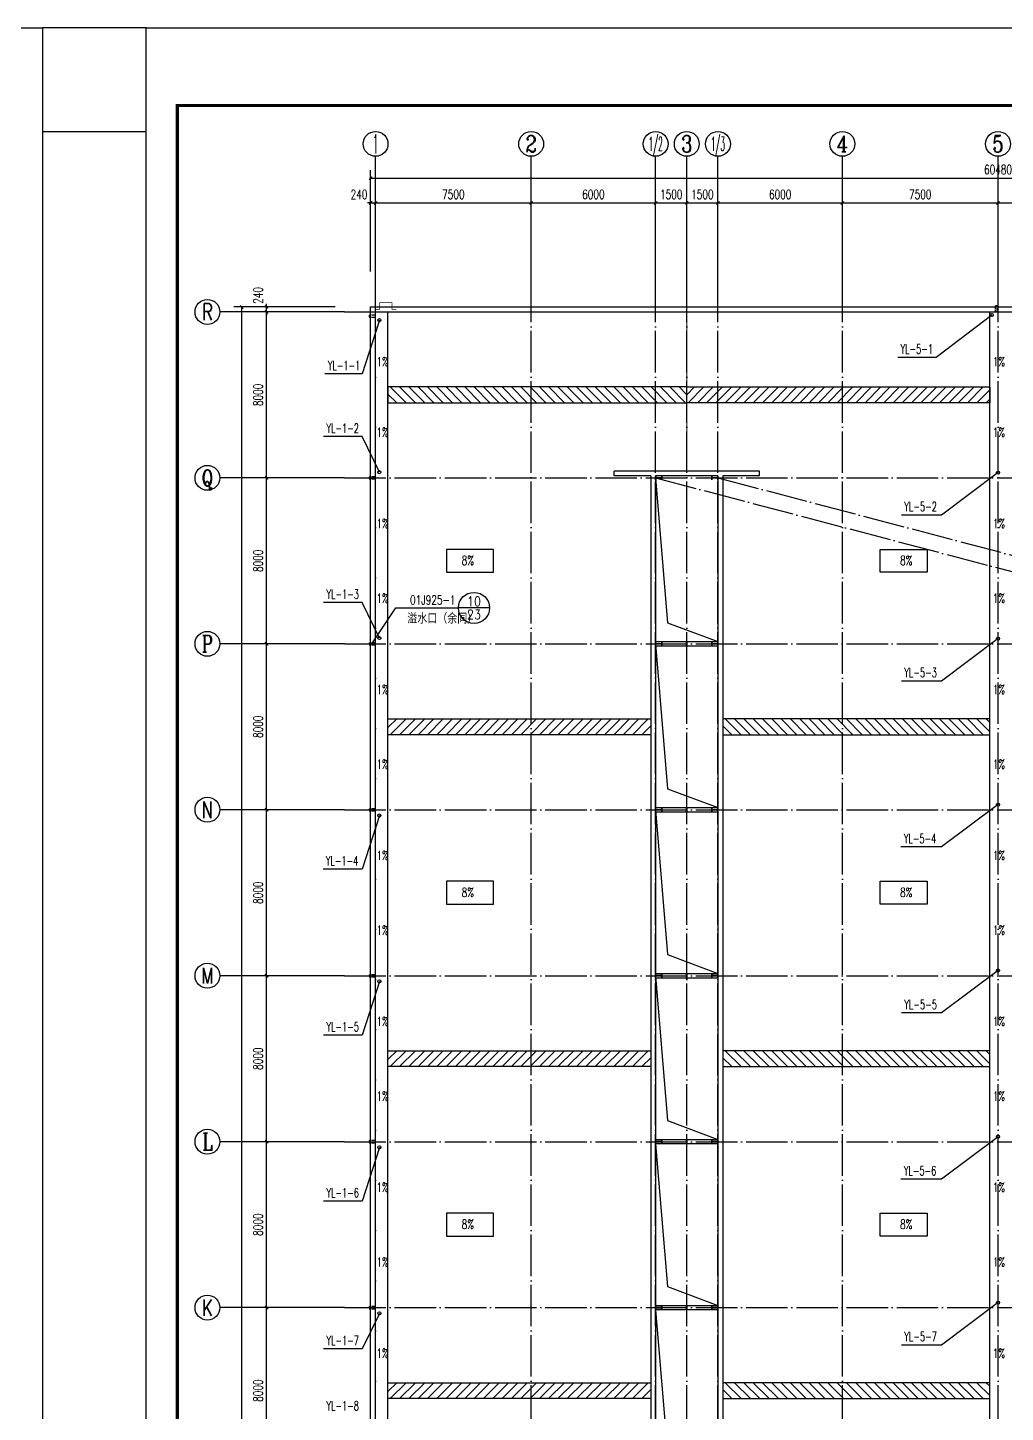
# Model space of a CAD drawing. Extents: x 14033796 to 29392202, y -1365078 to -465345.
# Drawn here: x 14863904 to 14911015, y -639688 to -572943 of the extents above; entities that cross this region are included whole.
import ezdxf
from ezdxf.enums import TextEntityAlignment as Align

# ---------------------------------------------------------------- set-up
doc = ezdxf.new("R2010")
doc.units = 0
doc.header["$LTSCALE"] = 1000
doc.header["$MEASUREMENT"] = 0
doc.linetypes.add('DASH', pattern=[0.35, 0.25, -0.1])
doc.linetypes.add('DOTE', pattern=[2.42, 2, -0.2, 0.02, -0.2])
for name, color, linetype in [('AXIS', 3, 'Continuous'), ('AXIS_TEXT', 7, 'Continuous'), ('COLUMN', 2, 'Continuous'), ('DIM_IDEN', 3, 'Continuous'), ('DIM_SYMB', 3, 'Continuous'), ('DIM_雨水', 3, 'Continuous'), ('DOTE', 8, 'DOTE'), ('PUB_DIM', 3, 'Continuous'), ('PUB_TEXT', 7, 'Continuous'), ('TK', 4, 'Continuous'), ('TWT_TEXT', 7, 'Continuous'), ('VPIPE-雨水', 4, 'Continuous'), ('WALL-PARAPET', 6, 'Continuous'), ('采光带', 4, 'Continuous')]:
    doc.layers.add(name, color=color, linetype=linetype)
doc.styles.add('_TCH_AXIS', font='COMPLEX', dxfattribs={"bigfont": 'GBCBIG'})
doc.styles.add('_TCH_DIM', font='SIMPLEX', dxfattribs={"bigfont": 'GBCBIG'})
doc.styles.add('_TCH_DIM_T3', font='SIMPLEX', dxfattribs={"width": 0.705882, "bigfont": 'GBCBIG'})
doc.styles.add('_TCH_LABEL', font='COMPLEX', dxfattribs={"bigfont": 'GBCBIG'})
doc.styles.add('_TWT_SERIAL', font='COMPLEX', dxfattribs={"width": 0.8, "height": 3, "bigfont": 'HZTXT'})
doc.styles.add('COMPLEX', font='COMPLEX')
doc.dimstyles.new('_TCH_ARCH&&150', dxfattribs={"dimtxt": 446.25, "dimasz": 150, "dimexe": 375, "dimexo": 450, "dimgap": 189.375, "dimtad": 1, "dimdec": 0, "dimzin": 0, "dimdsep": 46, "dimtxsty": '_TCH_DIM_T3', "dimblk": 'ARCHTICK', "dimcen": 0.09, "dimclrt": 7, "dimazin": 2, "dimtfac": 1, "dimtdec": 0, "dimtix": 1, "dimtmove": 2, "dimatfit": 3, "dimfxl": 0, "dimtolj": 1, "dimtzin": 0, "dimarcsym": 0})

# ---------------------------------------------------------------- blocks, each defined once
blk = doc.blocks.new('A$C0FCD69EC')
at = {"layer": 'COLUMN'}
blk.add_hatch(color=256, dxfattribs=at).paths.add_polyline_path([(300, 180), (294, 180), (294, 94), (6, 94), (6, 180), (0, 180), (0, 0), (6, 0), (6, 86), (294, 86), (294, 0), (300, 0)])
blk.add_lwpolyline([(300, 0), (294, 0), (294, 86), (6, 86), (6, 0), (0, 0), (0, 180), (6, 180), (6, 94), (294, 94), (294, 180), (300, 180)], close=True, dxfattribs=at)
blk = doc.blocks.new('A$C22C4548D')
blk.add_line((0, 10), (300, 10))
blk.add_lwpolyline([(30, 20), (270, 20), (270, 0), (30, 0)], close=True)
blk = doc.blocks.new('GeYuanFrame_33522378', base_point=(20.09, 4.53))
at = {"layer": 'TK'}
blk.add_lwpolyline([(20.09, 4.53), (20.09, 598.53), (1071.09, 598.53), (1071.09, 4.53)], close=True, dxfattribs=at)
blk = doc.blocks.new('GeYuanFrame_17141813', base_point=(20.09, 4.53))
at = {"layer": 'TK'}
blk.add_lwpolyline([(20.09, 4.53), (20.09, 598.53), (1071.09, 598.53), (1071.09, 4.53)], close=True, dxfattribs=at)
at = {"layer": 'TK', "const_width": 1}
blk.add_lwpolyline([(45.09, 588.53), (1061.09, 588.53), (1061.09, 14.53), (45.09, 14.53)], close=True, dxfattribs=at)
blk = doc.blocks.new('_AXISO')
blk.add_circle((0, 0), 0.5)
at = {"layer": 'AXIS_TEXT', "style": 'COMPLEX', "width": 1.041667}
blk.add_attdef('A', text='', height=0.56, dxfattribs=at).set_placement((-0.25, -0.28), (0.25, -0.28), align=Align.FIT)
blk = doc.blocks.new('_ArchTick')
at = {"color": 0, "linetype": 'ByBlock', "const_width": 0.4}
blk.add_lwpolyline([(-0.5, -0.5), (0.5, 0.5)], dxfattribs=at)
blk = doc.blocks.new('*D179')
at = {"layer": 'AXIS', "color": 0, "lineweight": -2}
for p, q in [((14880426, -584693), (14880426, -579818)), ((14940906, -584693), (14940906, -579818)), ((14880426, -580193), (14940906, -580193))]:
    blk.add_line(p, q, dxfattribs=at)
at = {"layer": 'Defpoints', "color": 0}
for p in [(14940906, -580193), (14880426, -585143), (14940906, -585143)]:
    blk.add_point(p, dxfattribs=at)
at = {"layer": 'AXIS', "color": 0, "lineweight": -2, "xscale": 150, "yscale": 150, "zscale": 150, "rotation": 180}
blk.add_blockref('_ArchTick', (14880426, -580193), dxfattribs=at)
at = {"layer": 'AXIS', "color": 0, "lineweight": -2, "xscale": 150, "yscale": 150, "zscale": 150}
blk.add_blockref('_ArchTick', (14940906, -580193), dxfattribs=at)
at = {"layer": 'AXIS', "color": 7, "insert": (14910666, -579780), "char_height": 446.2, "attachment_point": 5, "style": '_TCH_DIM_T3'}
blk.add_mtext('\\A1;60480', dxfattribs=at)
blk = doc.blocks.new('*D180')
at = {"layer": 'AXIS', "color": 0, "lineweight": -2}
for p, q in [((14880426, -584693), (14880426, -581018)), ((14880666, -584693), (14880666, -581018)), ((14880426, -581393), (14880276, -581393)), ((14880426, -581393), (14880666, -581393)), ((14880666, -581393), (14880816, -581393))]:
    blk.add_line(p, q, dxfattribs=at)
at = {"layer": 'Defpoints', "color": 0}
for p in [(14880666, -581393), (14880426, -585143), (14880666, -585143)]:
    blk.add_point(p, dxfattribs=at)
at = {"layer": 'AXIS', "color": 0, "lineweight": -2, "xscale": 150, "yscale": 150, "zscale": 150}
blk.add_blockref('_ArchTick', (14880426, -581393), dxfattribs=at)
at = {"layer": 'AXIS', "color": 0, "lineweight": -2, "xscale": 150, "yscale": 150, "zscale": 150, "rotation": 180}
blk.add_blockref('_ArchTick', (14880666, -581393), dxfattribs=at)
at = {"layer": 'AXIS', "color": 7, "insert": (14879871, -580980), "char_height": 446.2, "attachment_point": 5, "style": '_TCH_DIM_T3'}
blk.add_mtext('\\A1;240', dxfattribs=at)
blk = doc.blocks.new('*D181')
at = {"layer": 'AXIS', "color": 0, "lineweight": -2}
for p, q in [((14880666, -584693), (14880666, -581018)), ((14888166, -584693), (14888166, -581018)), ((14880666, -581393), (14888166, -581393))]:
    blk.add_line(p, q, dxfattribs=at)
at = {"layer": 'Defpoints', "color": 0}
for p in [(14888166, -581393), (14880666, -585143), (14888166, -585143)]:
    blk.add_point(p, dxfattribs=at)
at = {"layer": 'AXIS', "color": 0, "lineweight": -2, "xscale": 150, "yscale": 150, "zscale": 150, "rotation": 180}
blk.add_blockref('_ArchTick', (14880666, -581393), dxfattribs=at)
at = {"layer": 'AXIS', "color": 0, "lineweight": -2, "xscale": 150, "yscale": 150, "zscale": 150}
blk.add_blockref('_ArchTick', (14888166, -581393), dxfattribs=at)
at = {"layer": 'AXIS', "color": 7, "insert": (14884416, -580980), "char_height": 446.2, "attachment_point": 5, "style": '_TCH_DIM_T3'}
blk.add_mtext('\\A1;7500', dxfattribs=at)
blk = doc.blocks.new('*D182')
at = {"layer": 'AXIS', "color": 0, "lineweight": -2}
for p, q in [((14888166, -584693), (14888166, -581018)), ((14894166, -584693), (14894166, -581018)), ((14888166, -581393), (14894166, -581393))]:
    blk.add_line(p, q, dxfattribs=at)
at = {"layer": 'Defpoints', "color": 0}
for p in [(14894166, -581393), (14888166, -585143), (14894166, -585143)]:
    blk.add_point(p, dxfattribs=at)
at = {"layer": 'AXIS', "color": 0, "lineweight": -2, "xscale": 150, "yscale": 150, "zscale": 150, "rotation": 180}
blk.add_blockref('_ArchTick', (14888166, -581393), dxfattribs=at)
at = {"layer": 'AXIS', "color": 0, "lineweight": -2, "xscale": 150, "yscale": 150, "zscale": 150}
blk.add_blockref('_ArchTick', (14894166, -581393), dxfattribs=at)
at = {"layer": 'AXIS', "color": 7, "insert": (14891166, -580980), "char_height": 446.2, "attachment_point": 5, "style": '_TCH_DIM_T3'}
blk.add_mtext('\\A1;6000', dxfattribs=at)
blk = doc.blocks.new('*D183')
at = {"layer": 'AXIS', "color": 0, "lineweight": -2}
for p, q in [((14894166, -584693), (14894166, -581018)), ((14895666, -584693), (14895666, -581018)), ((14894166, -581393), (14895666, -581393))]:
    blk.add_line(p, q, dxfattribs=at)
at = {"layer": 'Defpoints', "color": 0}
for p in [(14895666, -581393), (14894166, -585143), (14895666, -585143)]:
    blk.add_point(p, dxfattribs=at)
at = {"layer": 'AXIS', "color": 0, "lineweight": -2, "xscale": 150, "yscale": 150, "zscale": 150, "rotation": 180}
blk.add_blockref('_ArchTick', (14894166, -581393), dxfattribs=at)
at = {"layer": 'AXIS', "color": 0, "lineweight": -2, "xscale": 150, "yscale": 150, "zscale": 150}
blk.add_blockref('_ArchTick', (14895666, -581393), dxfattribs=at)
at = {"layer": 'AXIS', "color": 7, "insert": (14894916, -580980), "char_height": 446.2, "attachment_point": 5, "style": '_TCH_DIM_T3'}
blk.add_mtext('\\A1;1500', dxfattribs=at)
blk = doc.blocks.new('*D184')
at = {"layer": 'AXIS', "color": 0, "lineweight": -2}
for p, q in [((14895666, -584693), (14895666, -581018)), ((14897166, -584693), (14897166, -581018)), ((14895666, -581393), (14897166, -581393))]:
    blk.add_line(p, q, dxfattribs=at)
at = {"layer": 'Defpoints', "color": 0}
for p in [(14897166, -581393), (14895666, -585143), (14897166, -585143)]:
    blk.add_point(p, dxfattribs=at)
at = {"layer": 'AXIS', "color": 0, "lineweight": -2, "xscale": 150, "yscale": 150, "zscale": 150, "rotation": 180}
blk.add_blockref('_ArchTick', (14895666, -581393), dxfattribs=at)
at = {"layer": 'AXIS', "color": 0, "lineweight": -2, "xscale": 150, "yscale": 150, "zscale": 150}
blk.add_blockref('_ArchTick', (14897166, -581393), dxfattribs=at)
at = {"layer": 'AXIS', "color": 7, "insert": (14896416, -580980), "char_height": 446.2, "attachment_point": 5, "style": '_TCH_DIM_T3'}
blk.add_mtext('\\A1;1500', dxfattribs=at)
blk = doc.blocks.new('*D185')
at = {"layer": 'AXIS', "color": 0, "lineweight": -2}
for p, q in [((14897166, -584693), (14897166, -581018)), ((14903166, -584693), (14903166, -581018)), ((14897166, -581393), (14903166, -581393))]:
    blk.add_line(p, q, dxfattribs=at)
at = {"layer": 'Defpoints', "color": 0}
for p in [(14903166, -581393), (14897166, -585143), (14903166, -585143)]:
    blk.add_point(p, dxfattribs=at)
at = {"layer": 'AXIS', "color": 0, "lineweight": -2, "xscale": 150, "yscale": 150, "zscale": 150, "rotation": 180}
blk.add_blockref('_ArchTick', (14897166, -581393), dxfattribs=at)
at = {"layer": 'AXIS', "color": 0, "lineweight": -2, "xscale": 150, "yscale": 150, "zscale": 150}
blk.add_blockref('_ArchTick', (14903166, -581393), dxfattribs=at)
at = {"layer": 'AXIS', "color": 7, "insert": (14900166, -580980), "char_height": 446.2, "attachment_point": 5, "style": '_TCH_DIM_T3'}
blk.add_mtext('\\A1;6000', dxfattribs=at)
blk = doc.blocks.new('*D186')
at = {"layer": 'AXIS', "color": 0, "lineweight": -2}
for p, q in [((14903166, -584693), (14903166, -581018)), ((14910666, -584693), (14910666, -581018)), ((14903166, -581393), (14910666, -581393))]:
    blk.add_line(p, q, dxfattribs=at)
at = {"layer": 'Defpoints', "color": 0}
for p in [(14910666, -581393), (14903166, -585143), (14910666, -585143)]:
    blk.add_point(p, dxfattribs=at)
at = {"layer": 'AXIS', "color": 0, "lineweight": -2, "xscale": 150, "yscale": 150, "zscale": 150, "rotation": 180}
blk.add_blockref('_ArchTick', (14903166, -581393), dxfattribs=at)
at = {"layer": 'AXIS', "color": 0, "lineweight": -2, "xscale": 150, "yscale": 150, "zscale": 150}
blk.add_blockref('_ArchTick', (14910666, -581393), dxfattribs=at)
at = {"layer": 'AXIS', "color": 7, "insert": (14906916, -580980), "char_height": 446.2, "attachment_point": 5, "style": '_TCH_DIM_T3'}
blk.add_mtext('\\A1;7500', dxfattribs=at)
blk = doc.blocks.new('*D187')
at = {"layer": 'AXIS', "color": 0, "lineweight": -2}
for p, q in [((14910666, -584693), (14910666, -581018)), ((14918166, -584693), (14918166, -581018)), ((14910666, -581393), (14918166, -581393))]:
    blk.add_line(p, q, dxfattribs=at)
at = {"layer": 'Defpoints', "color": 0}
for p in [(14918166, -581393), (14910666, -585143), (14918166, -585143)]:
    blk.add_point(p, dxfattribs=at)
at = {"layer": 'AXIS', "color": 0, "lineweight": -2, "xscale": 150, "yscale": 150, "zscale": 150, "rotation": 180}
blk.add_blockref('_ArchTick', (14910666, -581393), dxfattribs=at)
at = {"layer": 'AXIS', "color": 0, "lineweight": -2, "xscale": 150, "yscale": 150, "zscale": 150}
blk.add_blockref('_ArchTick', (14918166, -581393), dxfattribs=at)
at = {"layer": 'AXIS', "color": 7, "insert": (14914416, -580980), "char_height": 446.2, "attachment_point": 5, "style": '_TCH_DIM_T3'}
blk.add_mtext('\\A1;7500', dxfattribs=at)
blk = doc.blocks.new('*D194')
at = {"layer": 'AXIS', "color": 0, "lineweight": -2}
for p, q in [((14878716, -586403), (14873841, -586403)), ((14874216, -706883), (14874216, -586403)), ((14878716, -706883), (14873841, -706883))]:
    blk.add_line(p, q, dxfattribs=at)
at = {"layer": 'Defpoints', "color": 0}
for p in [(14874216, -586403), (14879166, -586403), (14879166, -706883)]:
    blk.add_point(p, dxfattribs=at)
at = {"layer": 'AXIS', "color": 0, "lineweight": -2, "xscale": 150, "yscale": 150, "zscale": 150}
for p, rotation in [((14874216, -586403), 90), ((14874216, -706883), 270)]:
    blk.add_blockref('_ArchTick', p, dxfattribs=dict(at, rotation=rotation))
at = {"layer": 'AXIS', "color": 7, "insert": (14873804, -646643), "char_height": 446.2, "attachment_point": 5, "rotation": 90, "style": '_TCH_DIM_T3'}
blk.add_mtext('\\A1;120480', dxfattribs=at)
blk = doc.blocks.new('*D204')
at = {"layer": 'AXIS', "color": 0, "lineweight": -2}
for p, q in [((14878716, -634643), (14875041, -634643)), ((14875416, -642643), (14875416, -634643)), ((14878716, -642643), (14875041, -642643))]:
    blk.add_line(p, q, dxfattribs=at)
at = {"layer": 'Defpoints', "color": 0}
for p in [(14875416, -634643), (14879166, -634643), (14879166, -642643)]:
    blk.add_point(p, dxfattribs=at)
at = {"layer": 'AXIS', "color": 0, "lineweight": -2, "xscale": 150, "yscale": 150, "zscale": 150}
for p, rotation in [((14875416, -634643), 90), ((14875416, -642643), 270)]:
    blk.add_blockref('_ArchTick', p, dxfattribs=dict(at, rotation=rotation))
at = {"layer": 'AXIS', "color": 7, "insert": (14875004, -638643), "char_height": 446.2, "attachment_point": 5, "rotation": 90, "style": '_TCH_DIM_T3'}
blk.add_mtext('\\A1;8000', dxfattribs=at)
blk = doc.blocks.new('*D205')
at = {"layer": 'AXIS', "color": 0, "lineweight": -2}
for p, q in [((14878716, -626643), (14875041, -626643)), ((14875416, -634643), (14875416, -626643)), ((14878716, -634643), (14875041, -634643))]:
    blk.add_line(p, q, dxfattribs=at)
at = {"layer": 'Defpoints', "color": 0}
for p in [(14875416, -626643), (14879166, -626643), (14879166, -634643)]:
    blk.add_point(p, dxfattribs=at)
at = {"layer": 'AXIS', "color": 0, "lineweight": -2, "xscale": 150, "yscale": 150, "zscale": 150}
for p, rotation in [((14875416, -626643), 90), ((14875416, -634643), 270)]:
    blk.add_blockref('_ArchTick', p, dxfattribs=dict(at, rotation=rotation))
at = {"layer": 'AXIS', "color": 7, "insert": (14875004, -630643), "char_height": 446.2, "attachment_point": 5, "rotation": 90, "style": '_TCH_DIM_T3'}
blk.add_mtext('\\A1;8000', dxfattribs=at)
blk = doc.blocks.new('*D206')
at = {"layer": 'AXIS', "color": 0, "lineweight": -2}
for p, q in [((14878716, -618643), (14875041, -618643)), ((14875416, -626643), (14875416, -618643)), ((14878716, -626643), (14875041, -626643))]:
    blk.add_line(p, q, dxfattribs=at)
at = {"layer": 'Defpoints', "color": 0}
for p in [(14875416, -618643), (14879166, -618643), (14879166, -626643)]:
    blk.add_point(p, dxfattribs=at)
at = {"layer": 'AXIS', "color": 0, "lineweight": -2, "xscale": 150, "yscale": 150, "zscale": 150}
for p, rotation in [((14875416, -618643), 90), ((14875416, -626643), 270)]:
    blk.add_blockref('_ArchTick', p, dxfattribs=dict(at, rotation=rotation))
at = {"layer": 'AXIS', "color": 7, "insert": (14875004, -622643), "char_height": 446.2, "attachment_point": 5, "rotation": 90, "style": '_TCH_DIM_T3'}
blk.add_mtext('\\A1;8000', dxfattribs=at)
blk = doc.blocks.new('*D207')
at = {"layer": 'AXIS', "color": 0, "lineweight": -2}
for p, q in [((14878716, -610643), (14875041, -610643)), ((14875416, -618643), (14875416, -610643)), ((14878716, -618643), (14875041, -618643))]:
    blk.add_line(p, q, dxfattribs=at)
at = {"layer": 'Defpoints', "color": 0}
for p in [(14875416, -610643), (14879166, -610643), (14879166, -618643)]:
    blk.add_point(p, dxfattribs=at)
at = {"layer": 'AXIS', "color": 0, "lineweight": -2, "xscale": 150, "yscale": 150, "zscale": 150}
for p, rotation in [((14875416, -610643), 90), ((14875416, -618643), 270)]:
    blk.add_blockref('_ArchTick', p, dxfattribs=dict(at, rotation=rotation))
at = {"layer": 'AXIS', "color": 7, "insert": (14875004, -614643), "char_height": 446.2, "attachment_point": 5, "rotation": 90, "style": '_TCH_DIM_T3'}
blk.add_mtext('\\A1;8000', dxfattribs=at)
blk = doc.blocks.new('*D208')
at = {"layer": 'AXIS', "color": 0, "lineweight": -2}
for p, q in [((14878716, -602643), (14875041, -602643)), ((14875416, -610643), (14875416, -602643)), ((14878716, -610643), (14875041, -610643))]:
    blk.add_line(p, q, dxfattribs=at)
at = {"layer": 'Defpoints', "color": 0}
for p in [(14875416, -602643), (14879166, -602643), (14879166, -610643)]:
    blk.add_point(p, dxfattribs=at)
at = {"layer": 'AXIS', "color": 0, "lineweight": -2, "xscale": 150, "yscale": 150, "zscale": 150}
for p, rotation in [((14875416, -602643), 90), ((14875416, -610643), 270)]:
    blk.add_blockref('_ArchTick', p, dxfattribs=dict(at, rotation=rotation))
at = {"layer": 'AXIS', "color": 7, "insert": (14875004, -606643), "char_height": 446.2, "attachment_point": 5, "rotation": 90, "style": '_TCH_DIM_T3'}
blk.add_mtext('\\A1;8000', dxfattribs=at)
blk = doc.blocks.new('*D209')
at = {"layer": 'AXIS', "color": 0, "lineweight": -2}
for p, q in [((14878716, -594643), (14875041, -594643)), ((14875416, -602643), (14875416, -594643)), ((14878716, -602643), (14875041, -602643))]:
    blk.add_line(p, q, dxfattribs=at)
at = {"layer": 'Defpoints', "color": 0}
for p in [(14875416, -594643), (14879166, -594643), (14879166, -602643)]:
    blk.add_point(p, dxfattribs=at)
at = {"layer": 'AXIS', "color": 0, "lineweight": -2, "xscale": 150, "yscale": 150, "zscale": 150}
for p, rotation in [((14875416, -594643), 90), ((14875416, -602643), 270)]:
    blk.add_blockref('_ArchTick', p, dxfattribs=dict(at, rotation=rotation))
at = {"layer": 'AXIS', "color": 7, "insert": (14875004, -598643), "char_height": 446.2, "attachment_point": 5, "rotation": 90, "style": '_TCH_DIM_T3'}
blk.add_mtext('\\A1;8000', dxfattribs=at)
blk = doc.blocks.new('*D210')
at = {"layer": 'AXIS', "color": 0, "lineweight": -2}
for p, q in [((14878716, -586643), (14875041, -586643)), ((14875416, -594643), (14875416, -586643)), ((14878716, -594643), (14875041, -594643))]:
    blk.add_line(p, q, dxfattribs=at)
at = {"layer": 'Defpoints', "color": 0}
for p in [(14875416, -586643), (14879166, -586643), (14879166, -594643)]:
    blk.add_point(p, dxfattribs=at)
at = {"layer": 'AXIS', "color": 0, "lineweight": -2, "xscale": 150, "yscale": 150, "zscale": 150}
for p, rotation in [((14875416, -586643), 90), ((14875416, -594643), 270)]:
    blk.add_blockref('_ArchTick', p, dxfattribs=dict(at, rotation=rotation))
at = {"layer": 'AXIS', "color": 7, "insert": (14875004, -590643), "char_height": 446.2, "attachment_point": 5, "rotation": 90, "style": '_TCH_DIM_T3'}
blk.add_mtext('\\A1;8000', dxfattribs=at)
blk = doc.blocks.new('*D211')
at = {"layer": 'AXIS', "color": 0, "lineweight": -2}
for p, q in [((14878716, -586403), (14875041, -586403)), ((14878716, -586643), (14875041, -586643)), ((14875416, -586403), (14875416, -586253)), ((14875416, -586643), (14875416, -586403)), ((14875416, -586643), (14875416, -586793))]:
    blk.add_line(p, q, dxfattribs=at)
at = {"layer": 'Defpoints', "color": 0}
for p in [(14875416, -586403), (14879166, -586403), (14879166, -586643)]:
    blk.add_point(p, dxfattribs=at)
at = {"layer": 'AXIS', "color": 0, "lineweight": -2, "xscale": 150, "yscale": 150, "zscale": 150}
for p, rotation in [((14875416, -586403), 270), ((14875416, -586643), 90)]:
    blk.add_blockref('_ArchTick', p, dxfattribs=dict(at, rotation=rotation))
at = {"layer": 'AXIS', "color": 7, "insert": (14875004, -585848), "char_height": 446.2, "attachment_point": 5, "rotation": 90, "style": '_TCH_DIM_T3'}
blk.add_mtext('\\A1;240', dxfattribs=at)

msp = doc.modelspace()

# ---------------------------------------------------------------- hatches: boundary and pattern name
at = {"layer": '采光带'}
h = msp.add_hatch(dxfattribs=at)
h.set_pattern_fill('ANSI31', color=250, scale=200, angle=-90, style=0)
h.set_pattern_definition([(135, (14660730.7, -9637241.36), (-224.506403, -224.506403), [])])
h.paths.add_polyline_path([(14895666.1, -590262.5), (14881266.1, -590262.5), (14881266.1, -591022.5), (14895666.1, -591022.5)])
h = msp.add_hatch(dxfattribs=at)
h.set_pattern_fill('ANSI31', color=250, scale=200, angle=-90, style=0)
h.set_pattern_definition([(45, (15130601.58, -9637241.36), (224.506403, -224.506403), [])])
h.paths.add_polyline_path([(14895666.1, -590262.5), (14910266.1, -590262.5), (14910266.1, -591022.5), (14895666.1, -591022.5)])
h = msp.add_hatch(dxfattribs=at)
h.set_pattern_fill('ANSI31', color=250, scale=200, angle=-90, style=0)
h.set_pattern_definition([(225, (14660730.7, 8439956.32), (-224.506403, 224.506403), [])])
h.paths.add_polyline_path([(14893926.1, -607022.5), (14881266.1, -607022.5), (14881266.1, -606262.5), (14893926.1, -606262.5)])
h = msp.add_hatch(dxfattribs=at)
h.set_pattern_fill('ANSI31', color=250, scale=200, angle=-90, style=0)
h.set_pattern_definition([(315, (15130601.58, 8439956.32), (224.506403, 224.506403), [])])
h.paths.add_polyline_path([(14897406.1, -607022.5), (14910266.1, -607022.5), (14910266.1, -606262.5), (14897406.1, -606262.5)])
h = msp.add_hatch(dxfattribs=at)
h.set_pattern_fill('ANSI31', color=250, scale=200, angle=-90, style=0)
h.set_pattern_definition([(225, (14660730.7, 8423956.32), (-224.506403, 224.506403), [])])
h.paths.add_polyline_path([(14893926.1, -623022.5), (14881266.1, -623022.5), (14881266.1, -622262.5), (14893926.1, -622262.5)])
h = msp.add_hatch(dxfattribs=at)
h.set_pattern_fill('ANSI31', color=250, scale=200, angle=-90, style=0)
h.set_pattern_definition([(315, (15130601.58, 8423956.32), (224.506403, 224.506403), [])])
h.paths.add_polyline_path([(14897406.1, -623022.5), (14910266.1, -623022.5), (14910266.1, -622262.5), (14897406.1, -622262.5)])
h = msp.add_hatch(dxfattribs=at)
h.set_pattern_fill('ANSI31', color=250, scale=200, angle=-90, style=0)
h.set_pattern_definition([(225, (14660730.7, 8407956.32), (-224.506403, 224.506403), [])])
h.paths.add_polyline_path([(14893926.1, -639022.5), (14881266.1, -639022.5), (14881266.1, -638262.5), (14893926.1, -638262.5)])
h = msp.add_hatch(dxfattribs=at)
h.set_pattern_fill('ANSI31', color=250, scale=200, angle=-90, style=0)
h.set_pattern_definition([(315, (15130601.58, 8407956.32), (224.506403, 224.506403), [])])
h.paths.add_polyline_path([(14897406.1, -639022.5), (14910266.1, -639022.5), (14910266.1, -638262.5), (14897406.1, -638262.5)])

# ---------------------------------------------------------------- linework, layer by layer
at = {"ltscale": 0.5}
for p, q in [((14881266.1, -706642.5), (14881266.1, -586642.5)), ((14910266.1, -706642.5), (14910266.1, -586642.5))]:
    msp.add_line(p, q, dxfattribs=at)
msp.add_lwpolyline([(14864616.1, -572942.5), (14864616.1, -577942.5), (14869616.1, -577942.5), (14869616.1, -572942.5)], close=True, dxfattribs=at)
for points in [[(14880426.1, -586402.5), (14940906.1, -586402.5), (14940906.1, -706882.5), (14880426.1, -706882.5)], [(14880666.1, -586642.5), (14940666.1, -586642.5), (14940666.1, -706642.5), (14880666.1, -706642.5)], [(14884086.3, -598088.6), (14884086.3, -599196.4), (14886343.3, -599196.4), (14886343.3, -598088.6)], [(14907246, -598088.6), (14907246, -599196.4), (14904989, -599196.4), (14904989, -598088.6)], [(14897166.1, -602752.5), (14894166.1, -602752.5), (14894166.1, -602532.5), (14897166.1, -602532.5)], [(14897166.1, -610752.5), (14894166.1, -610752.5), (14894166.1, -610532.5), (14897166.1, -610532.5)], [(14884086.3, -614088.6), (14884086.3, -615196.4), (14886343.3, -615196.4), (14886343.3, -614088.6)], [(14907246, -614088.6), (14907246, -615196.4), (14904989, -615196.4), (14904989, -614088.6)], [(14897166.1, -618752.5), (14894166.1, -618752.5), (14894166.1, -618532.5), (14897166.1, -618532.5)], [(14897166.1, -626752.5), (14894166.1, -626752.5), (14894166.1, -626532.5), (14897166.1, -626532.5)], [(14884086.3, -630088.6), (14884086.3, -631196.4), (14886343.3, -631196.4), (14886343.3, -630088.6)], [(14907246, -630088.6), (14907246, -631196.4), (14904989, -631196.4), (14904989, -630088.6)], [(14897166.1, -634752.5), (14894166.1, -634752.5), (14894166.1, -634532.5), (14897166.1, -634532.5)]]:
    msp.add_lwpolyline(points, close=True)
at = {"const_width": 30}
msp.add_lwpolyline([(14880666.1, -586522.5), (14880866.1, -586522.5), (14880866.1, -586202.5), (14881466.1, -586202.5), (14881466.1, -586522.5), (14881666.1, -586522.5)], dxfattribs=at)
at = {"ltscale": 0.5, "const_width": 50}
msp.add_lwpolyline([(14895666.1, -594312.5), (14895666.1, -586642.5)], dxfattribs=at)
at = {"linetype": 'DASH', "ltscale": 0.3}
for points in [[(14910522.5, -586642.5), (14910622.5, -586642.5), (14910622.5, -586342.5), (14910522.5, -586342.5)], [(14880666.1, -586902.1), (14880666.1, -586802.1), (14880366.1, -586802.1), (14880366.1, -586902.1)], [(14880666.1, -594692.5), (14880666.1, -594592.5), (14880366.1, -594592.5), (14880366.1, -594692.5)], [(14880666.1, -602692.5), (14880666.1, -602592.5), (14880366.1, -602592.5), (14880366.1, -602692.5)], [(14880666.1, -610692.5), (14880666.1, -610592.5), (14880366.1, -610592.5), (14880366.1, -610692.5)], [(14880666.1, -618692.5), (14880666.1, -618592.5), (14880366.1, -618592.5), (14880366.1, -618692.5)], [(14880666.1, -626692.5), (14880666.1, -626592.5), (14880366.1, -626592.5), (14880366.1, -626692.5)], [(14880666.1, -634692.5), (14880666.1, -634592.5), (14880366.1, -634592.5), (14880366.1, -634692.5)]]:
    msp.add_lwpolyline(points, close=True, dxfattribs=at)
for points in [[(14894166.1, -594642.5), (14894736.8, -601626.6), (14897166.1, -602532.5)], [(14894166.1, -602642.5), (14894736.8, -609626.6), (14897166.1, -610532.5)], [(14894166.1, -610642.5), (14894736.8, -617626.6), (14897166.1, -618532.5)], [(14894166.1, -618642.5), (14894736.8, -625626.6), (14897166.1, -626532.5)], [(14894166.1, -626752.5), (14894736.8, -633626.6), (14897166.1, -634532.5)], [(14894166.1, -634752.5), (14894736.8, -641626.6), (14897166.1, -642532.5)]]:
    msp.add_lwpolyline(points)
at = {"layer": 'AXIS'}
for p, q in [((14880666.1, -585142.5), (14880666.1, -579142.5)), ((14888166.1, -585142.5), (14888166.1, -579142.5)), ((14894166.1, -585142.5), (14894166.1, -579142.5)), ((14895666.1, -585142.5), (14895666.1, -579142.5)), ((14897166.1, -585142.5), (14897166.1, -579142.5)), ((14903166.1, -585142.5), (14903166.1, -579142.5)), ((14910666.1, -585142.5), (14910666.1, -579142.5)), ((14879166.1, -586642.5), (14873166.1, -586642.5)), ((14879166.1, -594642.5), (14873166.1, -594642.5)), ((14879166.1, -602642.5), (14873166.1, -602642.5)), ((14879166.1, -610642.5), (14873166.1, -610642.5)), ((14879166.1, -618642.5), (14873166.1, -618642.5)), ((14879166.1, -626642.5), (14873166.1, -626642.5)), ((14879166.1, -634642.5), (14873166.1, -634642.5))]:
    msp.add_line(p, q, dxfattribs=at)
at = {"layer": 'DIM_IDEN', "color": 0}
for p, q in [((14880516.1, -602592.5), (14881639, -600913.5)), ((14881639, -600913.5), (14884661.4, -600913.5)), ((14886161.4, -600913.5), (14884661.4, -600913.5))]:
    msp.add_line(p, q, dxfattribs=at)
for centre, radius in [((14885411.4, -600913.5), 750), ((14880516.1, -602592.5), 0)]:
    msp.add_circle(centre, radius, dxfattribs=at)
at = {"layer": 'DIM_SYMB'}
for points in [[(14880966.1, -588660.1, 0, 0, 0), (14880966.1, -587595.2, 120, 0, 0), (14880966.1, -587145.2, 0, 0, 0)], [(14910666.1, -588660.1, 0, 0, 0), (14910666.1, -587595.2, 120, 0, 0), (14910666.1, -587145.2, 0, 0, 0)], [(14880966.1, -592824.9, 0, 0, 0), (14880966.1, -593889.8, 120, 0, 0), (14880966.1, -594339.8, 0, 0, 0)], [(14910666.1, -592824.9, 0, 0, 0), (14910666.1, -593889.8, 120, 0, 0), (14910666.1, -594339.8, 0, 0, 0)], [(14880966.1, -596460.1, 0, 0, 0), (14880966.1, -595395.2, 120, 0, 0), (14880966.1, -594945.2, 0, 0, 0)], [(14910666.1, -596460.1, 0, 0, 0), (14910666.1, -595395.2, 120, 0, 0), (14910666.1, -594945.2, 0, 0, 0)], [(14880966.1, -600824.9, 0, 0, 0), (14880966.1, -601889.8, 120, 0, 0), (14880966.1, -602339.8, 0, 0, 0)], [(14910666.1, -600824.9, 0, 0, 0), (14910666.1, -601889.8, 120, 0, 0), (14910666.1, -602339.8, 0, 0, 0)], [(14880966.1, -604460.1, 0, 0, 0), (14880966.1, -603395.2, 120, 0, 0), (14880966.1, -602945.2, 0, 0, 0)], [(14910666.1, -604460.1, 0, 0, 0), (14910666.1, -603395.2, 120, 0, 0), (14910666.1, -602945.2, 0, 0, 0)], [(14880966.1, -608824.9, 0, 0, 0), (14880966.1, -609889.8, 120, 0, 0), (14880966.1, -610339.8, 0, 0, 0)], [(14910666.1, -608824.9, 0, 0, 0), (14910666.1, -609889.8, 120, 0, 0), (14910666.1, -610339.8, 0, 0, 0)], [(14880966.1, -612460.1, 0, 0, 0), (14880966.1, -611395.2, 120, 0, 0), (14880966.1, -610945.2, 0, 0, 0)], [(14910666.1, -612460.1, 0, 0, 0), (14910666.1, -611395.2, 120, 0, 0), (14910666.1, -610945.2, 0, 0, 0)], [(14880966.1, -616824.9, 0, 0, 0), (14880966.1, -617889.8, 120, 0, 0), (14880966.1, -618339.8, 0, 0, 0)], [(14910666.1, -616824.9, 0, 0, 0), (14910666.1, -617889.8, 120, 0, 0), (14910666.1, -618339.8, 0, 0, 0)], [(14880966.1, -620460.1, 0, 0, 0), (14880966.1, -619395.2, 120, 0, 0), (14880966.1, -618945.2, 0, 0, 0)], [(14910666.1, -620460.1, 0, 0, 0), (14910666.1, -619395.2, 120, 0, 0), (14910666.1, -618945.2, 0, 0, 0)], [(14880966.1, -624824.9, 0, 0, 0), (14880966.1, -625889.8, 120, 0, 0), (14880966.1, -626339.8, 0, 0, 0)], [(14910666.1, -624824.9, 0, 0, 0), (14910666.1, -625889.8, 120, 0, 0), (14910666.1, -626339.8, 0, 0, 0)], [(14880966.1, -628460.1, 0, 0, 0), (14880966.1, -627395.2, 120, 0, 0), (14880966.1, -626945.2, 0, 0, 0)], [(14910666.1, -628460.1, 0, 0, 0), (14910666.1, -627395.2, 120, 0, 0), (14910666.1, -626945.2, 0, 0, 0)], [(14880966.1, -632824.9, 0, 0, 0), (14880966.1, -633889.8, 120, 0, 0), (14880966.1, -634339.8, 0, 0, 0)], [(14910666.1, -632824.9, 0, 0, 0), (14910666.1, -633889.8, 120, 0, 0), (14910666.1, -634339.8, 0, 0, 0)], [(14880966.1, -636460.1, 0, 0, 0), (14880966.1, -635395.2, 120, 0, 0), (14880966.1, -634945.2, 0, 0, 0)], [(14910666.1, -636460.1, 0, 0, 0), (14910666.1, -635395.2, 120, 0, 0), (14910666.1, -634945.2, 0, 0, 0)]]:
    msp.add_lwpolyline(points, format="xyseb", dxfattribs=at)
at = {"layer": 'DIM_雨水'}
for p, q in [((14880849.3, -587042.7), (14880015.3, -589631.9)), ((14910360.2, -586792.5), (14907684.9, -588836.2)), ((14907684.9, -588836.2), (14905832.2, -588836.2)), ((14880015.3, -589631.9), (14878229.6, -589631.9)), ((14880015.3, -592655.9), (14878162.6, -592655.9)), ((14880849.3, -594367.7), (14880015.3, -592655.9)), ((14910666.1, -594392.5, 3000), (14907935.7, -596436.2)), ((14907935.7, -596436.2), (14906015.7, -596436.2)), ((14880015.3, -600655.9), (14878162.6, -600655.9)), ((14880849.3, -602367.7), (14880015.3, -600655.9)), ((14910666.1, -602392.5, 3000), (14907935.7, -604436.2)), ((14907935.7, -604436.2), (14906015.7, -604436.2)), ((14910666.1, -610392.5, 3000), (14907935.7, -612436.2)), ((14880849.3, -610917.7), (14880015.3, -613506.9)), ((14907935.7, -612436.2), (14905988.7, -612436.2)), ((14880015.3, -613506.9), (14878135.7, -613506.9)), ((14910666.1, -618392.5, 3000), (14907935.7, -620436.2)), ((14880849.3, -618917.7), (14880015.3, -621506.9)), ((14907935.7, -620436.2), (14906015.7, -620436.2)), ((14880015.3, -621506.9), (14878162.6, -621506.9)), ((14910666.1, -626402.5, 3000), (14907935.7, -628446.2)), ((14880849.3, -626917.7), (14880015.3, -629506.9)), ((14907935.7, -628446.2), (14905988.7, -628446.2)), ((14880015.3, -629506.9), (14878162.6, -629506.9)), ((14910666.1, -634402.5, 3000), (14907935.7, -636446.2)), ((14880849.3, -634917.3), (14880015.3, -636629.2)), ((14880015.3, -636629.2), (14878162.6, -636629.2)), ((14907935.7, -636446.2), (14906015.7, -636446.2))]:
    msp.add_line(p, q, dxfattribs=at)
at = {"layer": 'DOTE'}
for p, q in [((14880666.1, -708142.5), (14880666.1, -585142.5)), ((14888166.1, -708142.5), (14888166.1, -585142.5)), ((14894166.1, -708142.5), (14894166.1, -585142.5)), ((14895666.1, -708142.5), (14895666.1, -585142.5)), ((14897166.1, -708142.5), (14897166.1, -585142.5)), ((14903166.1, -708142.5), (14903166.1, -585142.5)), ((14910666.1, -708142.5), (14910666.1, -585142.5)), ((14879166.1, -586642.5), (14942166.1, -586642.5)), ((14879166.1, -594642.5), (14942166.1, -594642.5)), ((14894166.1, -594642.5), (14951780.6, -609812.6)), ((14897166.1, -594642.5), (14954780.6, -609812.6)), ((14879166.1, -602642.5), (14942166.1, -602642.5)), ((14879166.1, -610642.5), (14942166.1, -610642.5)), ((14879166.1, -618642.5), (14942166.1, -618642.5)), ((14879166.1, -626642.5), (14942166.1, -626642.5)), ((14879166.1, -634642.5), (14942166.1, -634642.5))]:
    msp.add_line(p, q, dxfattribs=at)
at = {"layer": 'PUB_DIM'}
for points in [[(14885837.1, -599004.7, 0, 0, 0), (14884812.1, -599004.7, 120, 0, 0), (14884362.1, -599004.7, 0, 0, 0)], [(14905495.2, -599004.7, 0, 0, 0), (14906520.2, -599004.7, 120, 0, 0), (14906970.2, -599004.7, 0, 0, 0)], [(14885837.1, -615004.7, 0, 0, 0), (14884812.1, -615004.7, 120, 0, 0), (14884362.1, -615004.7, 0, 0, 0)], [(14905495.2, -615004.7, 0, 0, 0), (14906520.2, -615004.7, 120, 0, 0), (14906970.2, -615004.7, 0, 0, 0)], [(14885837.1, -631004.7, 0, 0, 0), (14884812.1, -631004.7, 120, 0, 0), (14884362.1, -631004.7, 0, 0, 0)], [(14905495.2, -631004.7, 0, 0, 0), (14906520.2, -631004.7, 120, 0, 0), (14906970.2, -631004.7, 0, 0, 0)]]:
    msp.add_lwpolyline(points, format="xyseb", dxfattribs=at)
at = {"layer": 'VPIPE-雨水', "linetype": 'Continuous'}
for centre in [(14880849.3, -587042.7), (14910360.2, -586792.5), (14880849.3, -594367.7), (14910666.1, -594392.5), (14880849.3, -602367.7), (14910666.1, -602392.5), (14910666.1, -610392.5), (14880849.3, -610917.7), (14910666.1, -618392.5), (14880849.3, -618917.7), (14910666.1, -626402.5), (14880849.3, -626917.7), (14910666.1, -634402.5), (14880849.3, -634917.3)]:
    msp.add_circle(centre, 75, dxfattribs=at)
at = {"layer": 'WALL-PARAPET'}
for p, q in [((14894166.1, -594312.5), (14892166.1, -594312.5)), ((14892166.1, -594552.5), (14892166.1, -594312.5)), ((14893926.1, -594552.5), (14892166.1, -594552.5)), ((14893926.1, -594552.5), (14893926.1, -698732.5)), ((14897166.1, -594312.5), (14894166.1, -594312.5)), ((14894166.1, -594552.5), (14894166.1, -698732.5)), ((14897166.1, -594552.5), (14894166.1, -594552.5)), ((14899166.1, -594312.5), (14897166.1, -594312.5)), ((14897166.1, -594552.5), (14897166.1, -698732.5)), ((14897406.1, -594552.5), (14897406.1, -698732.5)), ((14899166.1, -594552.5), (14897406.1, -594552.5)), ((14899166.1, -594552.5), (14899166.1, -594312.5))]:
    msp.add_line(p, q, dxfattribs=at)
at = {"layer": '采光带', "color": 4}
for points in [[(14895666.1, -590262.5), (14881266.1, -590262.5), (14881266.1, -591022.5), (14895666.1, -591022.5)], [(14895666.1, -590262.5), (14910266.1, -590262.5), (14910266.1, -591022.5), (14895666.1, -591022.5)], [(14893926.1, -607022.5), (14881266.1, -607022.5), (14881266.1, -606262.5), (14893926.1, -606262.5)], [(14897406.1, -607022.5), (14910266.1, -607022.5), (14910266.1, -606262.5), (14897406.1, -606262.5)], [(14893926.1, -623022.5), (14881266.1, -623022.5), (14881266.1, -622262.5), (14893926.1, -622262.5)], [(14897406.1, -623022.5), (14910266.1, -623022.5), (14910266.1, -622262.5), (14897406.1, -622262.5)], [(14893926.1, -639022.5), (14881266.1, -639022.5), (14881266.1, -638262.5), (14893926.1, -638262.5)], [(14897406.1, -639022.5), (14910266.1, -639022.5), (14910266.1, -638262.5), (14897406.1, -638262.5)]]:
    msp.add_lwpolyline(points, close=True, dxfattribs=at)

# ---------------------------------------------------------------- block references
at = {"xscale": 150, "yscale": 150, "zscale": 150, "rotation": 270}
for name, p in [('GeYuanFrame_33522378', (14775516.1, -572942.5)), ('GeYuanFrame_17141813', (14869616.1, -572942.5))]:
    msp.add_blockref(name, p, dxfattribs=at)
at = {"rotation": 90}
for p in [(14895676.1, -602796.6), (14895676.1, -610796.6), (14895676.1, -618796.6), (14895676.1, -626796.6), (14895676.1, -634796.6)]:
    msp.add_blockref('A$C22C4548D', p, dxfattribs=at)
at = {"layer": 'AXIS'}
ref = msp.add_blockref('_AXISO', (14880666.1, -578542.5), dxfattribs=dict(at, xscale=1200, yscale=1200, zscale=1200))
ref.add_attrib('A', '1', dxfattribs={"layer": 'AXIS_TEXT', "ltscale": 0.5, "height": 933.9, "style": '_TCH_AXIS', "width": 0.555556}).set_placement((14880555, -579009.5), (14880777.3, -579009.5), align=Align.FIT)
ref = msp.add_blockref('_AXISO', (14888166.1, -578542.5), dxfattribs=dict(at, xscale=1200, yscale=1200, zscale=1200))
ref.add_attrib('A', '2', dxfattribs={"layer": 'AXIS_TEXT', "ltscale": 0.5, "height": 798.8, "style": '_TCH_AXIS'}).set_placement((14887899.9, -578941.9), (14888432.4, -578941.9), align=Align.FIT)
ref = msp.add_blockref('_AXISO', (14894166.1, -578542.5), dxfattribs=dict(at, xscale=1200, yscale=1200, zscale=1200))
ref.add_attrib('A', '1/2', dxfattribs={"layer": 'AXIS_TEXT', "ltscale": 0.5, "height": 678.82, "style": '_TCH_AXIS', "width": 0.411765}).set_placement((14893826.7, -578881.9), (14894505.6, -578881.9), align=Align.FIT)
ref = msp.add_blockref('_AXISO', (14895666.1, -578542.5), dxfattribs=dict(at, xscale=1200, yscale=1200, zscale=1200))
ref.add_attrib('A', '3', dxfattribs={"layer": 'AXIS_TEXT', "ltscale": 0.5, "height": 798.8, "style": '_TCH_AXIS'}).set_placement((14895399.9, -578941.9), (14895932.4, -578941.9), align=Align.FIT)
ref = msp.add_blockref('_AXISO', (14897166.1, -578542.5), dxfattribs=dict(at, xscale=1200, yscale=1200, zscale=1200))
ref.add_attrib('A', '1/3', dxfattribs={"layer": 'AXIS_TEXT', "ltscale": 0.5, "height": 678.82, "style": '_TCH_AXIS', "width": 0.411765}).set_placement((14896826.7, -578881.9), (14897505.6, -578881.9), align=Align.FIT)
ref = msp.add_blockref('_AXISO', (14903166.1, -578542.5), dxfattribs=dict(at, xscale=1200, yscale=1200, zscale=1200))
ref.add_attrib('A', '4', dxfattribs={"layer": 'AXIS_TEXT', "ltscale": 0.5, "height": 781.2, "style": '_TCH_AXIS', "width": 0.9375}).set_placement((14902887.1, -578933.1), (14903445.1, -578933.1), align=Align.FIT)
ref = msp.add_blockref('_AXISO', (14910666.1, -578542.5), dxfattribs=dict(at, xscale=1200, yscale=1200, zscale=1200))
ref.add_attrib('A', '5', dxfattribs={"layer": 'AXIS_TEXT', "ltscale": 0.5, "height": 798.8, "style": '_TCH_AXIS'}).set_placement((14910399.9, -578941.9), (14910932.4, -578941.9), align=Align.FIT)
ref = msp.add_blockref('_AXISO', (14872566.1, -586642.5), dxfattribs=dict(at, xscale=1200, yscale=1200, zscale=1200))
ref.add_attrib('A', 'R', dxfattribs={"layer": 'AXIS_TEXT', "ltscale": 0.5, "height": 798.8, "style": '_TCH_AXIS', "width": 0.777778}).set_placement((14872299.9, -587041.9), (14872832.4, -587041.9), align=Align.FIT)
ref = msp.add_blockref('_AXISO', (14872566.1, -594642.5), dxfattribs=dict(at, xscale=1200, yscale=1200, zscale=1200))
ref.add_attrib('A', 'Q', dxfattribs={"layer": 'AXIS_TEXT', "ltscale": 0.5, "height": 788.1, "style": '_TCH_AXIS', "width": 0.913043}).set_placement((14872292, -595036.6), (14872840.3, -595036.6), align=Align.FIT)
ref = msp.add_blockref('_AXISO', (14872566.1, -602642.5), dxfattribs=dict(at, xscale=1200, yscale=1200, zscale=1200))
ref.add_attrib('A', 'P', dxfattribs={"layer": 'AXIS_TEXT', "ltscale": 0.5, "height": 798.8, "style": '_TCH_AXIS', "width": 0.823529}).set_placement((14872299.9, -603041.9), (14872832.4, -603041.9), align=Align.FIT)
ref = msp.add_blockref('_AXISO', (14872566.1, -610642.5), dxfattribs=dict(at, xscale=1200, yscale=1200, zscale=1200))
ref.add_attrib('A', 'N', dxfattribs={"layer": 'AXIS_TEXT', "ltscale": 0.5, "height": 798.8, "style": '_TCH_AXIS', "width": 0.736842}).set_placement((14872299.9, -611041.9), (14872832.4, -611041.9), align=Align.FIT)
ref = msp.add_blockref('_AXISO', (14872566.1, -618642.5), dxfattribs=dict(at, xscale=1200, yscale=1200, zscale=1200))
ref.add_attrib('A', 'M', dxfattribs={"layer": 'AXIS_TEXT', "ltscale": 0.5, "height": 763.6, "style": '_TCH_AXIS', "width": 0.761905}).set_placement((14872275.2, -619024.3), (14872857, -619024.3), align=Align.FIT)
ref = msp.add_blockref('_AXISO', (14872566.1, -626642.5), dxfattribs=dict(at, xscale=1200, yscale=1200, zscale=1200))
ref.add_attrib('A', 'L', dxfattribs={"layer": 'AXIS_TEXT', "ltscale": 0.5, "height": 833.5, "style": '_TCH_AXIS', "width": 0.8}).set_placement((14872328, -627059.3), (14872804.3, -627059.3), align=Align.FIT)
ref = msp.add_blockref('_AXISO', (14872566.1, -634642.5), dxfattribs=dict(at, xscale=1200, yscale=1200, zscale=1200))
ref.add_attrib('A', 'K', dxfattribs={"layer": 'AXIS_TEXT', "ltscale": 0.5, "height": 798.8, "style": '_TCH_AXIS', "width": 0.736842}).set_placement((14872299.9, -635041.9), (14872832.4, -635041.9), align=Align.FIT)
at = {"layer": 'COLUMN', "rotation": 180}
for p in [(14894466.1, -594552.5), (14897166.1, -594552.5)]:
    msp.add_blockref('A$C0FCD69EC', p, dxfattribs=at)
at = {"layer": 'COLUMN', "xscale": -1}
for p in [(14894466.1, -602732.5), (14897166.1, -602732.5), (14894466.1, -610732.5), (14897166.1, -610732.5), (14894466.1, -618732.5), (14897166.1, -618732.5), (14894466.1, -626732.5), (14897166.1, -626732.5), (14894466.1, -634732.5), (14897166.1, -634732.5)]:
    msp.add_blockref('A$C0FCD69EC', p, dxfattribs=at)

# ---------------------------------------------------------------- texts
at = {"layer": 'PUB_TEXT', "style": '_TCH_DIM', "width": 0.705882}
for s, p in [('1%%%', (14880711.1, -589263.8)), ('1%%%', (14910411.1, -589263.8)), ('1%%%', (14880711.1, -592667.4)), ('1%%%', (14910411.1, -592667.4)), ('1%%%', (14880711.1, -597063.9)), ('1%%%', (14910411.1, -597063.9)), ('8%', (14884814.6, -598847.2)), ('8%', (14905947.7, -598847.2)), ('1%%%', (14880711.1, -600667.4)), ('1%%%', (14910411.1, -600667.4)), ('1%%%', (14880711.1, -605063.9)), ('1%%%', (14910411.1, -605063.9)), ('1%%%', (14880711.1, -608667.4)), ('1%%%', (14910411.1, -608667.4)), ('1%%%', (14880711.1, -613063.9)), ('1%%%', (14910411.1, -613063.9)), ('8%', (14884814.6, -614847.2)), ('8%', (14905947.7, -614847.2)), ('1%%%', (14880711.1, -616667.4)), ('1%%%', (14910411.1, -616667.4)), ('1%%%', (14880711.1, -621063.9)), ('1%%%', (14910411.1, -621063.9)), ('1%%%', (14880711.1, -624667.4)), ('1%%%', (14910411.1, -624667.4)), ('1%%%', (14880711.1, -629063.9)), ('1%%%', (14910411.1, -629063.9)), ('8%', (14884814.6, -630847.2)), ('8%', (14905947.7, -630847.2)), ('1%%%', (14880711.1, -632667.4)), ('1%%%', (14910411.1, -632667.4)), ('1%%%', (14880711.1, -637063.9)), ('1%%%', (14910411.1, -637063.9))]:
    msp.add_text(s, height=446.25, dxfattribs=at).set_placement(p)
at = {"layer": 'PUB_TEXT', "color": 0, "style": '_TCH_LABEL', "width": 0.705882}
msp.add_text('01J925-1', height=446.25, dxfattribs=at).set_placement((14882328.9, -600753.5))
at = {"layer": 'PUB_TEXT', "color": 0, "style": '_TCH_LABEL'}
for s, height, width, p, p2 in [('10', 458.07, 1.1455, (14885085.7, -600826.5), (14885737.1, -600826.5)), ('23', 455.78, 1.095516, (14885081.8, -601456.5), (14885741, -601456.5))]:
    msp.add_text(s, height=height, dxfattribs=dict(at, width=width)).set_placement(p, p2, align=Align.FIT)
msp.add_text('溢水口（余同）', height=506.38, dxfattribs=at).set_placement((14882198.9, -601671.3))
at = {"layer": 'TWT_TEXT', "style": '_TWT_SERIAL', "width": 0.64}
for s, p in [('YL-5-1', (14905967.2, -588656.2)), ('YL-1-1', (14878364.6, -589451.9)), ('YL-1-2', (14878297.6, -592475.9)), ('YL-5-2', (14906150.7, -596256.2)), ('YL-1-3', (14878297.6, -600475.9)), ('YL-5-3', (14906150.7, -604256.2)), ('YL-5-4', (14906123.7, -612256.2)), ('YL-1-4', (14878270.7, -613326.9)), ('YL-5-5', (14906150.7, -620256.2)), ('YL-1-5', (14878297.6, -621326.9)), ('YL-5-6', (14906123.7, -628266.2)), ('YL-1-6', (14878297.6, -629326.9)), ('YL-1-7', (14878297.6, -636449.2)), ('YL-5-7', (14906150.7, -636266.2)), ('YL-1-8', (14878297.6, -639598.2))]:
    msp.add_text(s, height=450, dxfattribs=at).set_placement(p)

# ---------------------------------------------------------------- dimensions: what is measured, and where the dimension line sits
at = {"layer": 'AXIS'}
for p1, p2, distance, text, picture, middle in [((14880426.1, -585142.5), (14940906.1, -585142.5), 4950, '60480', '*D179', (14910666.1, -579780)), ((14880666.1, -585142.5), (14888166.1, -585142.5), 3750, '7500', '*D181', (14884416.1, -580980)), ((14888166.1, -585142.5), (14894166.1, -585142.5), 3750, '6000', '*D182', (14891166.1, -580980)), ((14894166.1, -585142.5), (14895666.1, -585142.5), 3750, '1500', '*D183', (14894916.1, -580980)), ((14895666.1, -585142.5), (14897166.1, -585142.5), 3750, '1500', '*D184', (14896416.1, -580980)), ((14897166.1, -585142.5), (14903166.1, -585142.5), 3750, '6000', '*D185', (14900166.1, -580980)), ((14903166.1, -585142.5), (14910666.1, -585142.5), 3750, '7500', '*D186', (14906916.1, -580980)), ((14910666.1, -585142.5), (14918166.1, -585142.5), 3750, '7500', '*D187', (14914416.1, -580980)), ((14879166.1, -706882.5), (14879166.1, -586402.5), 4950, '120480', '*D194', (14873803.6, -646642.5)), ((14879166.1, -594642.5), (14879166.1, -586642.5), 3750, '8000', '*D210', (14875003.6, -590642.5)), ((14879166.1, -602642.5), (14879166.1, -594642.5), 3750, '8000', '*D209', (14875003.6, -598642.5)), ((14879166.1, -610642.5), (14879166.1, -602642.5), 3750, '8000', '*D208', (14875003.6, -606642.5)), ((14879166.1, -618642.5), (14879166.1, -610642.5), 3750, '8000', '*D207', (14875003.6, -614642.5)), ((14879166.1, -626642.5), (14879166.1, -618642.5), 3750, '8000', '*D206', (14875003.6, -622642.5)), ((14879166.1, -634642.5), (14879166.1, -626642.5), 3750, '8000', '*D205', (14875003.6, -630642.5)), ((14879166.1, -642642.5), (14879166.1, -634642.5), 3750, '8000', '*D204', (14875003.6, -638642.5))]:
    dim = msp.add_aligned_dim(p1=p1, p2=p2, distance=distance, text=text, dimstyle='_TCH_ARCH&&150', dxfattribs=at)
    dim.commit()
    dim.dimension.update_dxf_attribs({"geometry": picture, "text_midpoint": middle})
for base, p1, p2, angle, picture, middle in [((14880666.1, -581392.5), (14880426.1, -585142.5), (14880666.1, -585142.5), 0, '*D180', (14879871.1, -580980)), ((14875416.1, -586402.5), (14879166.1, -586642.5), (14879166.1, -586402.5), 90, '*D211', (14875003.6, -585847.5))]:
    dim = msp.add_linear_dim(base=base, p1=p1, p2=p2, angle=angle, text='240', dimstyle='_TCH_ARCH&&150', dxfattribs=at)
    dim.commit()
    dim.dimension.update_dxf_attribs({"geometry": picture, "text_midpoint": middle, "dimtype": 161})

doc.saveas('drawing.dxf')
